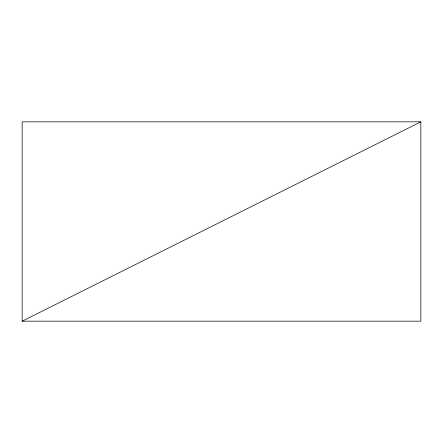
<?xml version="1.0" encoding="UTF-8"?>
<svg xmlns="http://www.w3.org/2000/svg" width="443" height="443" viewBox="0 0 443 443"><rect width="100%" height="100%" fill="white"/><g stroke="black" fill="none" stroke-linecap="round" stroke-linejoin="round"><path stroke-width="0.66" d="M22.15 321.175L420.85 121.825L420.85 321.175L22.15 321.175L22.15 121.825L420.85 121.825"/></g></svg>
